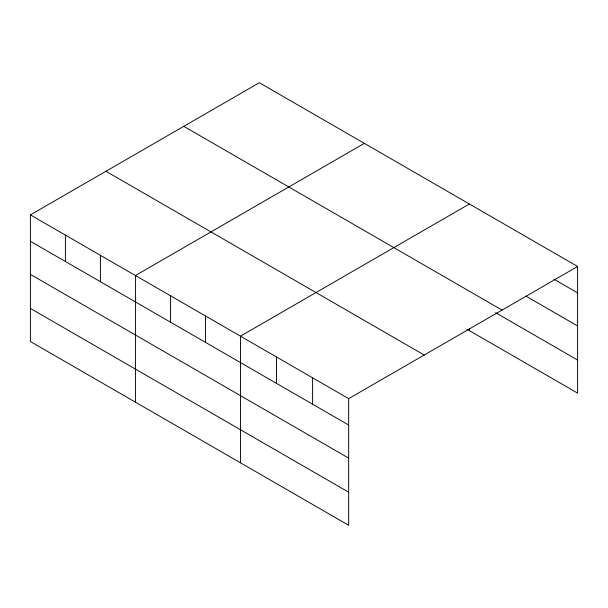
<?xml version="1.0" encoding="UTF-8"?>
<svg xmlns="http://www.w3.org/2000/svg" width="608" height="608" viewBox="0 0 608 608"><rect width="100%" height="100%" fill="white"/><g stroke="black" fill="none" stroke-linecap="round" stroke-linejoin="round"><path stroke-width="0.91" d="M348.673 458.12L348.673 398.643L30.4 214.89L30.4 341.529L348.673 525.282L348.673 458.12L30.4 274.368M466.944 329.224L577.6 393.11L577.6 266.471L259.327 82.718L30.4 214.89M364.359 143.351L135.432 275.523L135.432 402.169M469.391 203.992L240.456 336.163L240.456 462.81M348.673 398.643L577.6 266.471M553.827 279.14L577.6 292.866M525.95 296.126L577.6 325.949M183.783 126.335L502.056 310.088M495.619 312.702L577.6 360.027M105.944 171.274L424.217 355.026M30.4 241.285L348.673 425.038M30.4 308.454L348.673 492.199M469.391 328.746L469.391 330.638M312.603 377.811L312.603 404.214M276.526 356.987L276.526 383.39M205.451 315.955L205.451 342.35M170.438 295.739L170.438 322.134M100.419 255.314L100.419 281.709M65.413 235.098L65.413 261.501"/></g></svg>
